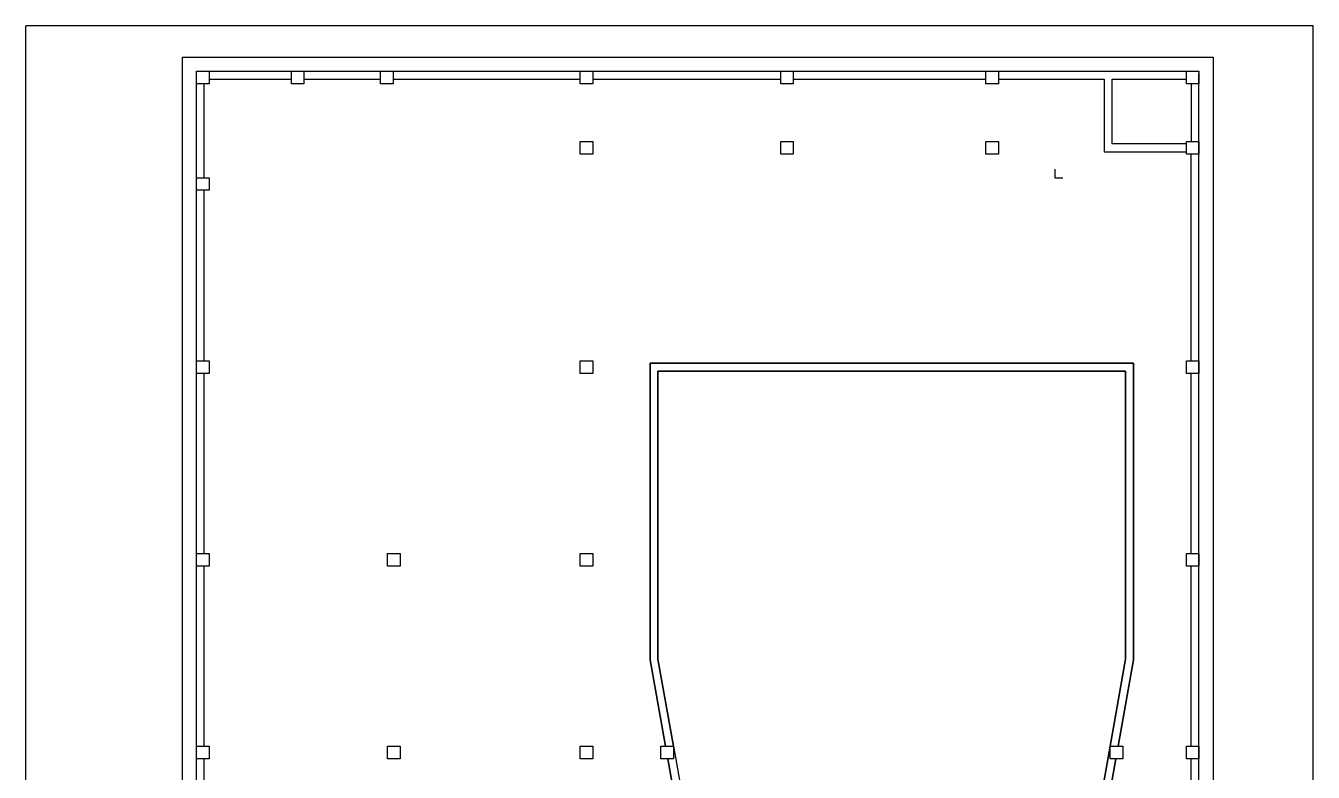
# Model space of a CAD drawing. Header units: inches. Extents: x 5716 to 15426, y 110 to 4440.
# Drawn here: x 5716 to 9826, y 2057 to 4440 of the extents above; entities that cross this region are included whole.
import ezdxf

# ---------------------------------------------------------------- set-up
doc = ezdxf.new("R2010")
doc.units = ezdxf.units.IN
doc.layers.add('A4_DZ', color=7, linetype='Continuous')
doc.layers.add('A4_OP', color=7, linetype='Continuous')

msp = doc.modelspace()

# ---------------------------------------------------------------- linework, layer by layer
for p, q in [((9826.3, 4440.2), (5716.4, 4440.2)), ((5716.4, 110.2), (5716.4, 4440.2)), ((9826.3, 110.2), (9826.3, 4440.2))]:
    msp.add_line(p, q)
at = {"layer": 'A4_DZ'}
for p, q in [((9001.9, 3981.9), (9001.9, 3954.3)), ((9001.9, 3954.3), (9026.9, 3954.3))]:
    msp.add_line(p, q, dxfattribs=at)
at = {"layer": 'A4_OP'}
for points in [[(6216.4, 4340.2), (9506.4, 4340.2)], [(6216.4, 210.2), (6216.4, 4340.2)], [(9506.4, 4340.2), (9506.4, 210.2)], [(6261.4, 4255.2), (6261.4, 4295.2)], [(6261.4, 4295.2), (6301.4, 4295.2)], [(6261.4, 4255.2), (6261.4, 4295.2)], [(6261.4, 4295.2), (6301.4, 4295.2)], [(6268.9, 4295.2), (9421.4, 4295.2)], [(6301.4, 4295.2), (6301.4, 4255.2)], [(6301.4, 4295.2), (6301.4, 4255.2)], [(6564.4, 4255.2), (6564.4, 4295.2)], [(6564.4, 4295.2), (6604.4, 4295.2)], [(6604.4, 4295.2), (6604.4, 4255.2)], [(6604.4, 4295.2), (6604.4, 4255.2)], [(6848.9, 4255.2), (6848.9, 4295.2)], [(6848.9, 4295.2), (6888.9, 4295.2)], [(6848.9, 4255.2), (6848.9, 4295.2)], [(6848.9, 4295.2), (6888.9, 4295.2)], [(6888.9, 4295.2), (6888.9, 4255.2)], [(6888.9, 4295.2), (6888.9, 4255.2)], [(7486.4, 4255.2), (7486.4, 4295.2)], [(7486.4, 4295.2), (7526.4, 4295.2)], [(7486.4, 4255.2), (7486.4, 4295.2)], [(7486.4, 4295.2), (7526.4, 4295.2)], [(7526.4, 4295.2), (7526.4, 4255.2)], [(7526.4, 4295.2), (7526.4, 4255.2)], [(8126.4, 4255.2), (8126.4, 4295.2)], [(8126.4, 4295.2), (8166.4, 4295.2)], [(8126.4, 4255.2), (8126.4, 4295.2)], [(8126.4, 4295.2), (8166.4, 4295.2)], [(8166.4, 4295.2), (8166.4, 4255.2)], [(8166.4, 4295.2), (8166.4, 4255.2)], [(8781.4, 4255.2), (8781.4, 4295.2)], [(8781.4, 4295.2), (8821.4, 4295.2)], [(8781.4, 4255.2), (8781.4, 4295.2)], [(8781.4, 4295.2), (8821.4, 4295.2)], [(8821.4, 4295.2), (8821.4, 4255.2)], [(8821.4, 4295.2), (8821.4, 4255.2)], [(9421.4, 4275.2), (9421.4, 4295.2)], [(9421.4, 4295.2), (9461.4, 4295.2)], [(9421.4, 4255.2), (9421.4, 4295.2)], [(9421.4, 4295.2), (9461.4, 4295.2)], [(9461.4, 4295.2), (9461.4, 4255.2)], [(9461.4, 4295.2), (9461.4, 4255.2)], [(9461.4, 4050.2), (9461.4, 4287.7)], [(6261.4, 1525.2), (6261.4, 4255.2)], [(6301.4, 4255.2), (6261.4, 4255.2)], [(6301.4, 4255.2), (6261.4, 4255.2)], [(6286.4, 3955.2), (6286.4, 4255.2)], [(6301.4, 4270.2), (6564.4, 4270.2)], [(6604.4, 4255.2), (6564.4, 4255.2)], [(6604.4, 4255.2), (6564.4, 4255.2)], [(6604.4, 4270.2), (6848.9, 4270.2)], [(6888.9, 4255.2), (6848.9, 4255.2)], [(6888.9, 4255.2), (6848.9, 4255.2)], [(6888.9, 4270.2), (7486.4, 4270.2)], [(7526.4, 4255.2), (7486.4, 4255.2)], [(7526.4, 4255.2), (7486.4, 4255.2)], [(7526.4, 4270.2), (8126.4, 4270.2)], [(8166.4, 4255.2), (8126.4, 4255.2)], [(8166.4, 4255.2), (8126.4, 4255.2)], [(8166.4, 4270.2), (8781.4, 4270.2)], [(8821.4, 4255.2), (8781.4, 4255.2)], [(8821.4, 4255.2), (8781.4, 4255.2)], [(8821.4, 4270.2), (9158.9, 4270.2)], [(9158.9, 4270.2), (9158.9, 4037.7)], [(9183.9, 4270.2), (9421.4, 4270.2)], [(9183.9, 4062.7), (9183.9, 4270.2)], [(9461.4, 4255.2), (9421.4, 4255.2)], [(9436.4, 4255.2), (9436.4, 4070.2)], [(9461.4, 4255.2), (9441.4, 4255.2)], [(7486.4, 4030.2), (7486.4, 4070.2)], [(7486.4, 4070.2), (7526.4, 4070.2)], [(7486.4, 4030.2), (7486.4, 4070.2)], [(7486.4, 4070.2), (7526.4, 4070.2)], [(7526.4, 4070.2), (7526.4, 4030.2)], [(7526.4, 4070.2), (7526.4, 4030.2)], [(8126.4, 4030.2), (8126.4, 4070.2)], [(8126.4, 4070.2), (8166.4, 4070.2)], [(8126.4, 4030.2), (8126.4, 4070.2)], [(8126.4, 4070.2), (8166.4, 4070.2)], [(8166.4, 4070.2), (8166.4, 4030.2)], [(8166.4, 4070.2), (8166.4, 4030.2)], [(8781.4, 4030.2), (8781.4, 4070.2)], [(8781.4, 4070.2), (8821.4, 4070.2)], [(8781.4, 4030.2), (8781.4, 4070.2)], [(8781.4, 4070.2), (8821.4, 4070.2)], [(8821.4, 4070.2), (8821.4, 4030.2)], [(8821.4, 4070.2), (8821.4, 4030.2)], [(9421.4, 4030.2), (9421.4, 4070.2)], [(9421.4, 4070.2), (9461.4, 4070.2)], [(9441.4, 4070.2), (9461.4, 4070.2)], [(9461.4, 4070.2), (9461.4, 4030.2)], [(9461.4, 4070.2), (9461.4, 4030.2)], [(7526.4, 4030.2), (7486.4, 4030.2)], [(7526.4, 4030.2), (7486.4, 4030.2)], [(8166.4, 4030.2), (8126.4, 4030.2)], [(8166.4, 4030.2), (8126.4, 4030.2)], [(8821.4, 4030.2), (8781.4, 4030.2)], [(8821.4, 4030.2), (8781.4, 4030.2)], [(9158.9, 4037.7), (9421.4, 4037.7)], [(9421.4, 4062.7), (9183.9, 4062.7)], [(9421.4, 4030.2), (9421.4, 4050.2)], [(9461.4, 4030.2), (9421.4, 4030.2)], [(9461.4, 4030.2), (9421.4, 4030.2)], [(9436.4, 3370.2), (9436.4, 4030.2)], [(9461.4, 275.2), (9461.4, 4050.2)], [(6261.4, 3915.2), (6261.4, 3955.2)], [(6261.4, 3955.2), (6301.4, 3955.2)], [(6261.4, 3915.2), (6261.4, 3955.2)], [(6261.4, 3955.2), (6301.4, 3955.2)], [(6301.4, 3955.2), (6301.4, 3915.2)], [(6301.4, 3955.2), (6301.4, 3915.2)], [(6301.4, 3915.2), (6261.4, 3915.2)], [(6301.4, 3915.2), (6261.4, 3915.2)], [(6286.4, 3370.2), (6286.4, 3915.2)], [(6261.4, 3330.2), (6261.4, 3370.2)], [(6261.4, 3370.2), (6301.4, 3370.2)], [(6261.4, 3330.2), (6261.4, 3370.2)], [(6261.4, 3370.2), (6301.4, 3370.2)], [(6301.4, 3370.2), (6301.4, 3330.2)], [(6301.4, 3370.2), (6301.4, 3330.2)], [(7486.4, 3330.2), (7486.4, 3370.2)], [(7486.4, 3370.2), (7526.4, 3370.2)], [(7486.4, 3330.2), (7486.4, 3370.2)], [(7486.4, 3370.2), (7526.4, 3370.2)], [(7526.4, 3370.2), (7526.4, 3330.2)], [(7526.4, 3370.2), (7526.4, 3330.2)], [(9421.4, 3330.2), (9421.4, 3370.2)], [(9421.4, 3370.2), (9461.4, 3370.2)], [(9421.4, 3330.2), (9421.4, 3370.2)], [(9421.4, 3370.2), (9461.4, 3370.2)], [(9461.4, 3370.2), (9461.4, 3330.2)], [(9461.4, 3370.2), (9461.4, 3330.2)], [(6301.4, 3330.2), (6261.4, 3330.2)], [(6301.4, 3330.2), (6261.4, 3330.2)], [(6286.4, 2755.2), (6286.4, 3330.2)], [(7526.4, 3330.2), (7486.4, 3330.2)], [(7526.4, 3330.2), (7486.4, 3330.2)], [(7709.6, 2416.1), (7709.6, 3362.7)], [(7709.6, 3362.7), (9252.4, 3362.7)], [(9252.4, 3362.7), (7709.6, 3362.7)], [(7709.6, 3362.7), (7709.6, 2416.1)], [(9227.4, 3337.7), (7734.6, 3337.7)], [(7734.6, 3337.7), (7734.6, 2418.3)], [(7734.6, 2418.3), (7734.6, 3337.7)], [(7734.6, 3337.7), (9227.4, 3337.7)], [(9227.4, 2418.3), (9227.4, 3337.7)], [(9227.4, 3337.7), (9227.4, 2418.3)], [(9252.4, 3362.7), (9252.4, 2416.1)], [(9252.4, 2416.1), (9252.4, 3362.7)], [(9461.4, 3330.2), (9421.4, 3330.2)], [(9461.4, 3330.2), (9421.4, 3330.2)], [(9436.4, 2755.2), (9436.4, 3330.2)], [(6261.4, 2715.2), (6261.4, 2755.2)], [(6261.4, 2755.2), (6301.4, 2755.2)], [(6261.4, 2715.2), (6261.4, 2755.2)], [(6261.4, 2755.2), (6301.4, 2755.2)], [(6301.4, 2755.2), (6301.4, 2715.2)], [(6301.4, 2755.2), (6301.4, 2715.2)], [(6871.4, 2715.2), (6871.4, 2755.2)], [(6871.4, 2755.2), (6911.4, 2755.2)], [(6871.4, 2715.2), (6871.4, 2755.2)], [(6871.4, 2755.2), (6911.4, 2755.2)], [(6911.4, 2755.2), (6911.4, 2715.2)], [(6911.4, 2755.2), (6911.4, 2715.2)], [(7486.4, 2715.2), (7486.4, 2755.2)], [(7486.4, 2755.2), (7526.4, 2755.2)], [(7486.4, 2715.2), (7486.4, 2755.2)], [(7486.4, 2755.2), (7526.4, 2755.2)], [(7526.4, 2755.2), (7526.4, 2715.2)], [(7526.4, 2755.2), (7526.4, 2715.2)], [(9421.4, 2715.2), (9421.4, 2755.2)], [(9421.4, 2755.2), (9461.4, 2755.2)], [(9421.4, 2715.2), (9421.4, 2755.2)], [(9421.4, 2755.2), (9461.4, 2755.2)], [(9461.4, 2755.2), (9461.4, 2715.2)], [(9461.4, 2755.2), (9461.4, 2715.2)], [(6301.4, 2715.2), (6261.4, 2715.2)], [(6301.4, 2715.2), (6261.4, 2715.2)], [(6286.4, 2335.2), (6286.4, 2715.2)], [(6911.4, 2715.2), (6871.4, 2715.2)], [(6911.4, 2715.2), (6871.4, 2715.2)], [(7526.4, 2715.2), (7486.4, 2715.2)], [(7526.4, 2715.2), (7486.4, 2715.2)], [(9461.4, 2715.2), (9421.4, 2715.2)], [(9461.4, 2715.2), (9421.4, 2715.2)], [(9436.4, 2140.2), (9436.4, 2715.2)], [(7758.6, 2140.2), (7709.6, 2416.1)], [(7709.6, 2416.1), (7758.6, 2140.2)], [(7734.6, 2418.3), (7784, 2140.2)], [(7784, 2140.2), (7734.6, 2418.3)], [(9178.3, 2140.2), (9227.4, 2418.3)], [(9227.4, 2418.3), (9178.3, 2140.2)], [(9252.4, 2416.1), (9203.6, 2140.2)], [(9203.6, 2140.2), (9252.4, 2416.1)], [(6286.4, 2140.2), (6286.4, 2335.2)], [(6286.4, 2275.2), (6286.4, 2335.2)], [(6286.4, 2275.2), (6286.4, 2335.2)], [(6261.4, 2100.2), (6261.4, 2140.2)], [(6261.4, 2140.2), (6301.4, 2140.2)], [(6261.4, 2100.2), (6261.4, 2140.2)], [(6261.4, 2140.2), (6301.4, 2140.2)], [(6301.4, 2140.2), (6301.4, 2100.2)], [(6301.4, 2140.2), (6301.4, 2100.2)], [(6871.4, 2100.2), (6871.4, 2140.2)], [(6871.4, 2140.2), (6911.4, 2140.2)], [(6871.4, 2100.2), (6871.4, 2140.2)], [(6871.4, 2140.2), (6911.4, 2140.2)], [(6911.4, 2140.2), (6911.4, 2100.2)], [(6911.4, 2140.2), (6911.4, 2100.2)], [(7486.4, 2100.2), (7486.4, 2140.2)], [(7486.4, 2140.2), (7526.4, 2140.2)], [(7486.4, 2100.2), (7486.4, 2140.2)], [(7486.4, 2140.2), (7526.4, 2140.2)], [(7526.4, 2140.2), (7526.4, 2100.2)], [(7526.4, 2140.2), (7526.4, 2100.2)], [(7744, 2100.2), (7744, 2140.2)], [(7744, 2100.2), (7744, 2140.2)], [(7744, 2140.2), (7784, 2140.2)], [(7754.8, 2140.2), (7758.6, 2140.2)], [(7773.1, 2140.2), (7784, 2140.2)], [(7784, 2140.2), (7784, 2100.2)], [(7784, 2140.2), (7920.6, 1370.2)], [(7784, 2140.2), (7784, 2100.2)], [(9042.3, 1370.2), (9178.3, 2140.2)], [(9178.3, 2140.2), (9042.3, 1370.2)], [(9178.3, 2100.2), (9178.3, 2140.2)], [(9178.3, 2140.2), (9189.1, 2140.2)], [(9178.3, 2100.2), (9178.3, 2140.2)], [(9178.3, 2140.2), (9218.3, 2140.2)], [(9203.6, 2140.2), (9207.4, 2140.2)], [(9218.3, 2140.2), (9218.3, 2100.2)], [(9218.3, 2140.2), (9218.3, 2100.2)], [(9421.4, 2100.2), (9421.4, 2140.2)], [(9421.4, 2140.2), (9461.4, 2140.2)], [(9421.4, 2100.2), (9421.4, 2140.2)], [(9421.4, 2140.2), (9461.4, 2140.2)], [(9461.4, 2140.2), (9461.4, 2100.2)], [(9461.4, 2140.2), (9461.4, 2100.2)], [(6301.4, 2100.2), (6261.4, 2100.2)], [(6301.4, 2100.2), (6261.4, 2100.2)], [(6286.4, 1525.2), (6286.4, 2100.2)], [(6911.4, 2100.2), (6871.4, 2100.2)], [(6911.4, 2100.2), (6871.4, 2100.2)], [(7526.4, 2100.2), (7486.4, 2100.2)], [(7526.4, 2100.2), (7486.4, 2100.2)], [(7754.8, 2100.2), (7744, 2100.2)], [(7784, 2100.2), (7744, 2100.2)], [(7895.2, 1370.2), (7765.7, 2100.2)], [(7765.7, 2100.2), (7895.2, 1370.2)], [(9196.6, 2100.2), (9067.6, 1370.2)], [(9067.6, 1370.2), (9196.6, 2100.2)], [(9218.3, 2100.2), (9178.3, 2100.2)], [(9218.3, 2100.2), (9207.4, 2100.2)], [(9461.4, 2100.2), (9421.4, 2100.2)], [(9461.4, 2100.2), (9421.4, 2100.2)], [(9436.4, 1370.2), (9436.4, 2100.2)]]:
    msp.add_lwpolyline(points, dxfattribs=at)

doc.saveas('drawing.dxf')
